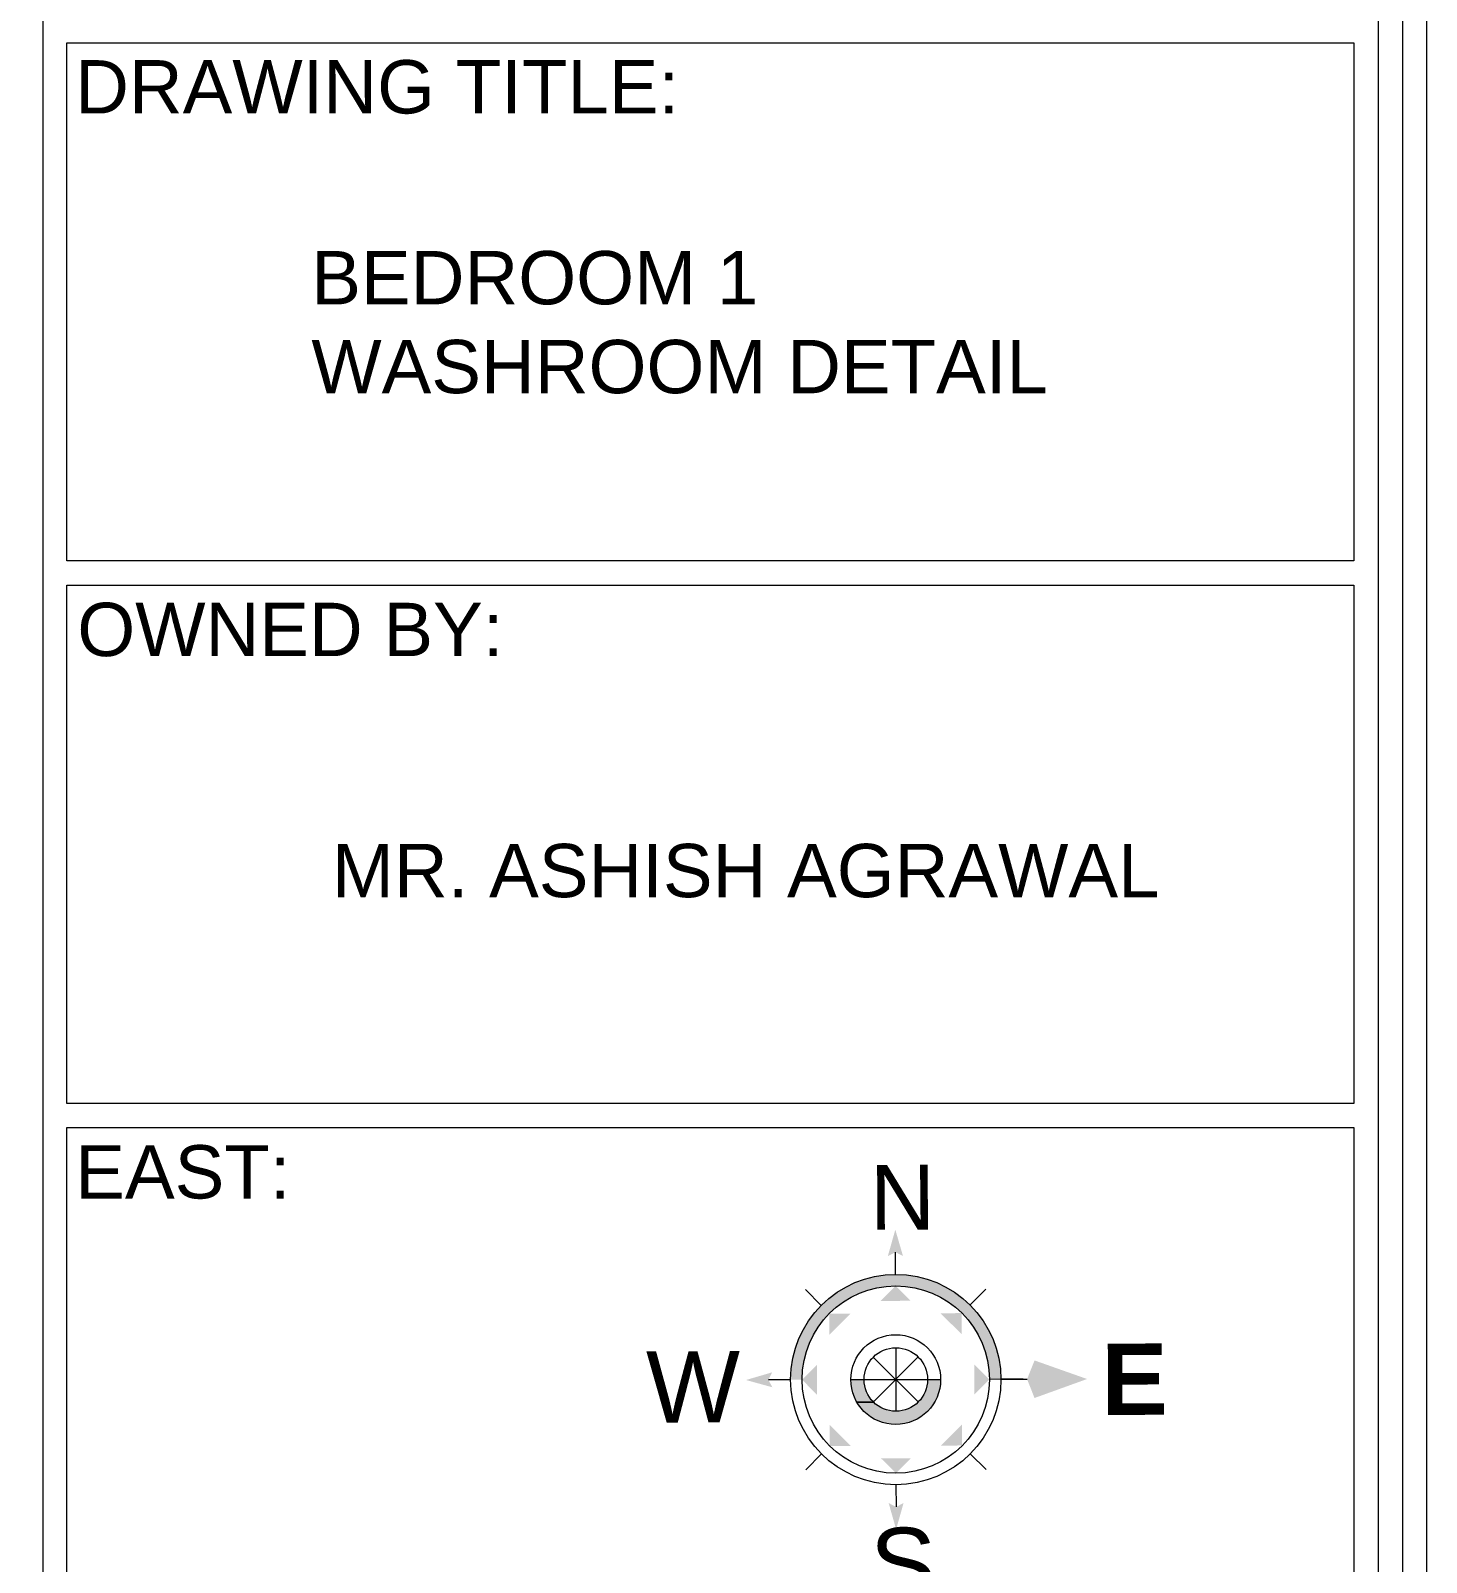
# Model space of a CAD drawing. Header units: inches. Extents: x 213 to 17763, y -4830 to 1802.
# Drawn here: x 5905.6 to 6046.2, y 1033.8 to 1188 of the extents above; entities that cross this region are included whole.
import ezdxf

# ---------------------------------------------------------------- set-up
doc = ezdxf.new("R2010")
doc.units = ezdxf.units.IN
doc.header["$MEASUREMENT"] = 0
for name, color, linetype in [('PDF2_0', 7, 'Continuous'), ('PDF2_MK. HATCH', 7, 'Continuous'), ('PDF2_Text', 1, 'Continuous')]:
    doc.layers.add(name, color=color, linetype=linetype)
doc.styles.add('PDF Arial', font='arial.ttf')

msp = doc.modelspace()

# ---------------------------------------------------------------- hatches: boundary and pattern name
at = {"layer": 'PDF2_0', "lineweight": 5, "transparency": 33554559}
for points in [[(5992.72, 1065.02), (5993.47, 1064.65), (5992.7, 1067.3), (5991.95, 1064.65)], [(6012.01, 1052.26), (6006.72, 1054.13), (6005.97, 1052.24), (6006.72, 1050.35)], [(5979.92, 1052.18), (5980.29, 1052.93), (5977.66, 1052.16), (5980.31, 1051.43)], [(5997.26, 1052.22), (5995.93, 1052.22), (5995.89, 1051.71), (5995.87, 1051.63), (5995.79, 1051.22), (5995.71, 1051.04), (5995.59, 1050.75), (5995.43, 1050.49), (5995.34, 1050.33), (5995.02, 1049.96), (5995.02, 1049.94), (5994.63, 1049.62), (5994.37, 1049.45), (5994.2, 1049.35), (5993.74, 1049.17), (5993.25, 1049.05), (5992.84, 1049), (5992.74, 1049), (5992.25, 1049.05), (5991.76, 1049.17), (5991.29, 1049.35), (5991.15, 1049.43), (5990.87, 1049.62), (5990.48, 1049.94), (5990.16, 1050.33), (5990.07, 1050.47), (5989.89, 1050.75), (5989.77, 1051.02), (5989.71, 1051.2), (5989.59, 1051.69), (5989.54, 1052.2), (5988.22, 1052.2), (5988.24, 1051.69), (5988.26, 1051.61), (5988.34, 1051.2), (5988.36, 1051.02), (5988.47, 1050.75), (5988.57, 1050.47), (5988.63, 1050.33), (5988.83, 1049.94), (5989.04, 1049.62), (5989.16, 1049.43), (5989.24, 1049.35), (5989.4, 1049.17), (5989.5, 1049.05), (5989.54, 1049), (5989.97, 1048.62), (5989.99, 1048.62), (5990.48, 1048.29), (5990.48, 1048.27), (5991.01, 1048.03), (5991.03, 1048.03), (5991.56, 1047.84), (5991.58, 1047.82), (5992.15, 1047.72), (5992.17, 1047.72), (5992.76, 1047.68), (5993.31, 1047.72), (5993.35, 1047.72), (5993.9, 1047.82), (5993.92, 1047.84), (5994.45, 1048.03), (5994.49, 1048.03), (5995, 1048.27), (5995.02, 1048.29), (5995.49, 1048.62), (5995.51, 1048.62), (5995.93, 1049), (5995.95, 1049), (5995.98, 1049.05), (5996.08, 1049.17), (5996.26, 1049.35), (5996.34, 1049.45), (5996.44, 1049.62), (5996.67, 1049.94), (5996.67, 1049.96), (5996.93, 1050.49), (5997.01, 1050.75), (5997.11, 1051.04), (5997.16, 1051.22), (5997.24, 1051.63), (5997.24, 1051.71)], [(5992.78, 1039.38), (5992.03, 1039.77), (5992.78, 1037.12), (5993.53, 1039.77)]]:
    msp.add_hatch(color=256, dxfattribs=at).paths.add_polyline_path(points)
h = msp.add_hatch(color=256, dxfattribs=at)
h.paths.add_polyline_path([(5983.32, 1052.18), (5984.82, 1050.67), (5984.82, 1053.69)])
h.paths.add_polyline_path([(5993.64, 1062.76), (5992.72, 1062.78), (5991.88, 1062.76), (5991.78, 1062.74), (5990.95, 1062.64), (5990.87, 1062.62), (5990.03, 1062.44), (5989.97, 1062.42), (5989.16, 1062.17), (5989.1, 1062.15), (5988.3, 1061.81), (5988.24, 1061.78), (5987.94, 1061.64), (5987.88, 1061.6), (5987.88, 1061.58), (5987.43, 1061.36), (5987.29, 1061.28), (5986.84, 1060.99), (5986.65, 1060.87), (5986.35, 1060.62), (5985.92, 1060.3), (5985.82, 1060.22), (5985.29, 1059.71), (5985.23, 1059.67), (5984.76, 1059.16), (5984.62, 1059), (5984.27, 1058.55), (5984.05, 1058.26), (5983.81, 1057.88), (5983.56, 1057.47), (5983.4, 1057.14), (5983.13, 1056.66), (5983.03, 1056.39), (5982.79, 1055.8), (5982.73, 1055.6), (5982.5, 1054.93), (5982.48, 1054.76), (5982.32, 1054.01), (5982.3, 1053.91), (5982.2, 1053.1), (5982.2, 1053.05), (5982.16, 1052.18), (5983.32, 1052.18), (5983.36, 1053.05), (5983.36, 1053.1), (5983.46, 1053.91), (5983.5, 1054.01), (5983.66, 1054.76), (5983.72, 1054.93), (5983.95, 1055.6), (5984.03, 1055.8), (5984.29, 1056.39), (5984.44, 1056.66), (5984.72, 1057.14), (5984.95, 1057.47), (5985.21, 1057.88), (5985.52, 1058.26), (5985.76, 1058.55), (5986.37, 1059.16), (5986.98, 1059.67), (5987.04, 1059.71), (5987.75, 1060.22), (5987.92, 1060.3), (5988.53, 1060.62), (5989.04, 1060.87), (5989.32, 1060.99), (5990.13, 1061.28), (5990.52, 1061.36), (5990.99, 1061.46), (5991.84, 1061.58), (5991.95, 1061.6), (5992.72, 1061.64), (5993.59, 1061.6), (5994.45, 1061.48), (5994.84, 1061.38), (5995.3, 1061.28), (5996.12, 1061.01), (5996.38, 1060.89), (5996.93, 1060.67), (5997.5, 1060.34), (5997.68, 1060.24), (5998.4, 1059.75), (5998.44, 1059.71), (5999.07, 1059.18), (5999.23, 1059.04), (5999.7, 1058.57), (5999.92, 1058.3), (6000.25, 1057.9), (6000.51, 1057.53), (6000.74, 1057.19), (6001.02, 1056.7), (6001.16, 1056.43), (6001.43, 1055.84), (6001.53, 1055.64), (6001.75, 1054.97), (6001.98, 1054.07), (6002, 1053.97), (6002.12, 1053.16), (6002.12, 1053.1), (6002.16, 1052.24), (6002.16, 1052.22), (6003.32, 1052.24), (6003.28, 1053.1), (6003.28, 1053.16), (6003.18, 1053.97), (6003.16, 1054.07), (6003, 1054.8), (6002.96, 1054.97), (6002.75, 1055.64), (6002.67, 1055.84), (6002.45, 1056.43), (6002.32, 1056.7), (6002.08, 1057.19), (6001.9, 1057.53), (6001.65, 1057.9), (6001.39, 1058.3), (6001.18, 1058.57), (6000.84, 1059.04), (6000.7, 1059.18), (6000.21, 1059.71), (6000.17, 1059.75), (5999.64, 1060.24), (5999.52, 1060.34), (5999.11, 1060.67), (5998.78, 1060.89), (5998.62, 1061.01), (5998.17, 1061.28), (5998.01, 1061.38), (5997.83, 1061.48), (5997.6, 1061.6), (5997.54, 1061.64), (5997.24, 1061.78), (5997.2, 1061.81), (5996.38, 1062.15), (5996.34, 1062.17), (5995.51, 1062.42), (5995.45, 1062.44), (5994.59, 1062.62), (5994.55, 1062.64), (5993.68, 1062.74)])

# ---------------------------------------------------------------- linework, layer by layer
at = {"layer": 'PDF2_0', "lineweight": 5}
msp.add_lwpolyline([(5899.76, 842.69), (5240.82, 842.69), (5240.82, 1413.74), (6046.18, 1413.74), (6046.18, 989.11, -0.414214)], format="xyb", close=True, dxfattribs=at)
for points in [[(5899.76, 845.12), (5243.24, 845.12), (5243.24, 1411.32), (6043.76, 1411.32), (6043.76, 989.11, -0.414214), (5899.76, 845.12)], [(5899.76, 847.56), (5245.69, 847.56), (5245.69, 1408.88), (6041.32, 1408.88), (6041.32, 989.11, -0.414214), (5899.76, 847.56)]]:
    msp.add_lwpolyline(points, format="xyb", dxfattribs=at)
for points in [[(5909.28, 1186.82), (6038.87, 1186.82), (6038.87, 1134.64), (5909.28, 1134.64)], [(5909.28, 1132.2), (6038.87, 1132.2), (6038.87, 1080.02), (5909.28, 1080.02)], [(5909.28, 1077.58), (6038.87, 1077.58), (6038.87, 1025.4), (5909.28, 1025.4)]]:
    msp.add_lwpolyline(points, close=True, dxfattribs=at)
for points in [[(5992.72, 1062.78), (5992.72, 1065.02)], [(5985.23, 1059.67), (5983.64, 1061.26)], [(6000.21, 1059.71), (6001.8, 1061.3)], [(5992.74, 1055.42), (5992.74, 1049)], [(5995, 1054.48), (5990.48, 1049.94)], [(5995.02, 1049.94), (5990.48, 1054.46)], [(5982.16, 1052.18), (5979.92, 1052.18)], [(5988.22, 1052.2), (5989.54, 1052.2), (5995.93, 1052.22), (5997.26, 1052.22)], [(6003.32, 1052.24), (6002.16, 1052.22)], [(6005.56, 1052.24), (6003.32, 1052.24), (6005.97, 1052.24)], [(5990.48, 1049.94), (5988.83, 1049.94), (5990.48, 1049.94)], [(5985.27, 1044.71), (5983.7, 1043.12)], [(6000.25, 1044.73), (6001.84, 1043.16)], [(5992.76, 1041.62), (5992.78, 1039.38)]]:
    msp.add_lwpolyline(points, dxfattribs=at)
for centre, radius in [((5992.75, 1052.21), 10.59), ((5992.75, 1052.21), 9.43), ((5992.74, 1052.2), 4.52), ((5992.75, 1052.21), 3.2)]:
    msp.add_circle(centre, radius, dxfattribs=at)
at = {"layer": 'PDF2_0', "lineweight": 5, "transparency": 33554559}
for points in [[(5992.72, 1061.64), (5991.21, 1060.12), (5994.23, 1060.14)], [(5986.06, 1058.85), (5986.06, 1056.72), (5988.2, 1058.85)], [(5999.39, 1058.9), (5997.26, 1058.87), (5999.39, 1056.76)], [(6002.16, 1052.22), (6000.66, 1053.73), (6000.66, 1050.71)], [(5986.09, 1045.52), (5988.22, 1045.52), (5986.09, 1047.66)], [(5999.43, 1045.57), (5999.41, 1047.68), (5997.3, 1045.55)], [(5992.76, 1042.78), (5994.27, 1044.28), (5991.25, 1044.28)]]:
    msp.add_solid(points, dxfattribs=at)
at = {"layer": 'PDF2_MK. HATCH', "lineweight": 5}
msp.add_lwpolyline([(5906.84, 1408.88), (5906.84, 847.74)], dxfattribs=at)

# ---------------------------------------------------------------- texts
at = {"layer": 'PDF2_Text', "color": 7, "lineweight": 5, "attachment_point": 7, "style": 'PDF Arial'}
for s, insert, char_height in [('DRAWING TITLE:', (5910.1, 1179.62), 5.3692), ('BEDROOM 1\\PWASHROOM DETAIL ', (5933.89, 1151.45), 5.3692), ('OWNED BY:', (5910.32, 1124.98), 5.369), ('MR. ASHISH AGRAWAL', (5935.96, 1100.7), 5.3692), ('EAST:', (5910.12, 1070.36), 5.369)]:
    msp.add_mtext(s, dxfattribs=dict(at, insert=insert, char_height=char_height))
for s, insert, char_height, rotation in [('N', (5990.14, 1067.29), 6.53, 0.1759), ('W', (5967.6, 1047.87), 7.18, 0.1209), ('{\\fArial|b1|i0|c0|p34;\\C240;\\c2367469;E}', (6013.45, 1048.64), 7.1829, 0.1759), ('S', (5990.14, 1029.99), 7.18, 0.1759)]:
    msp.add_mtext(s, dxfattribs=dict(at, insert=insert, char_height=char_height, rotation=rotation))

doc.saveas('drawing.dxf')
